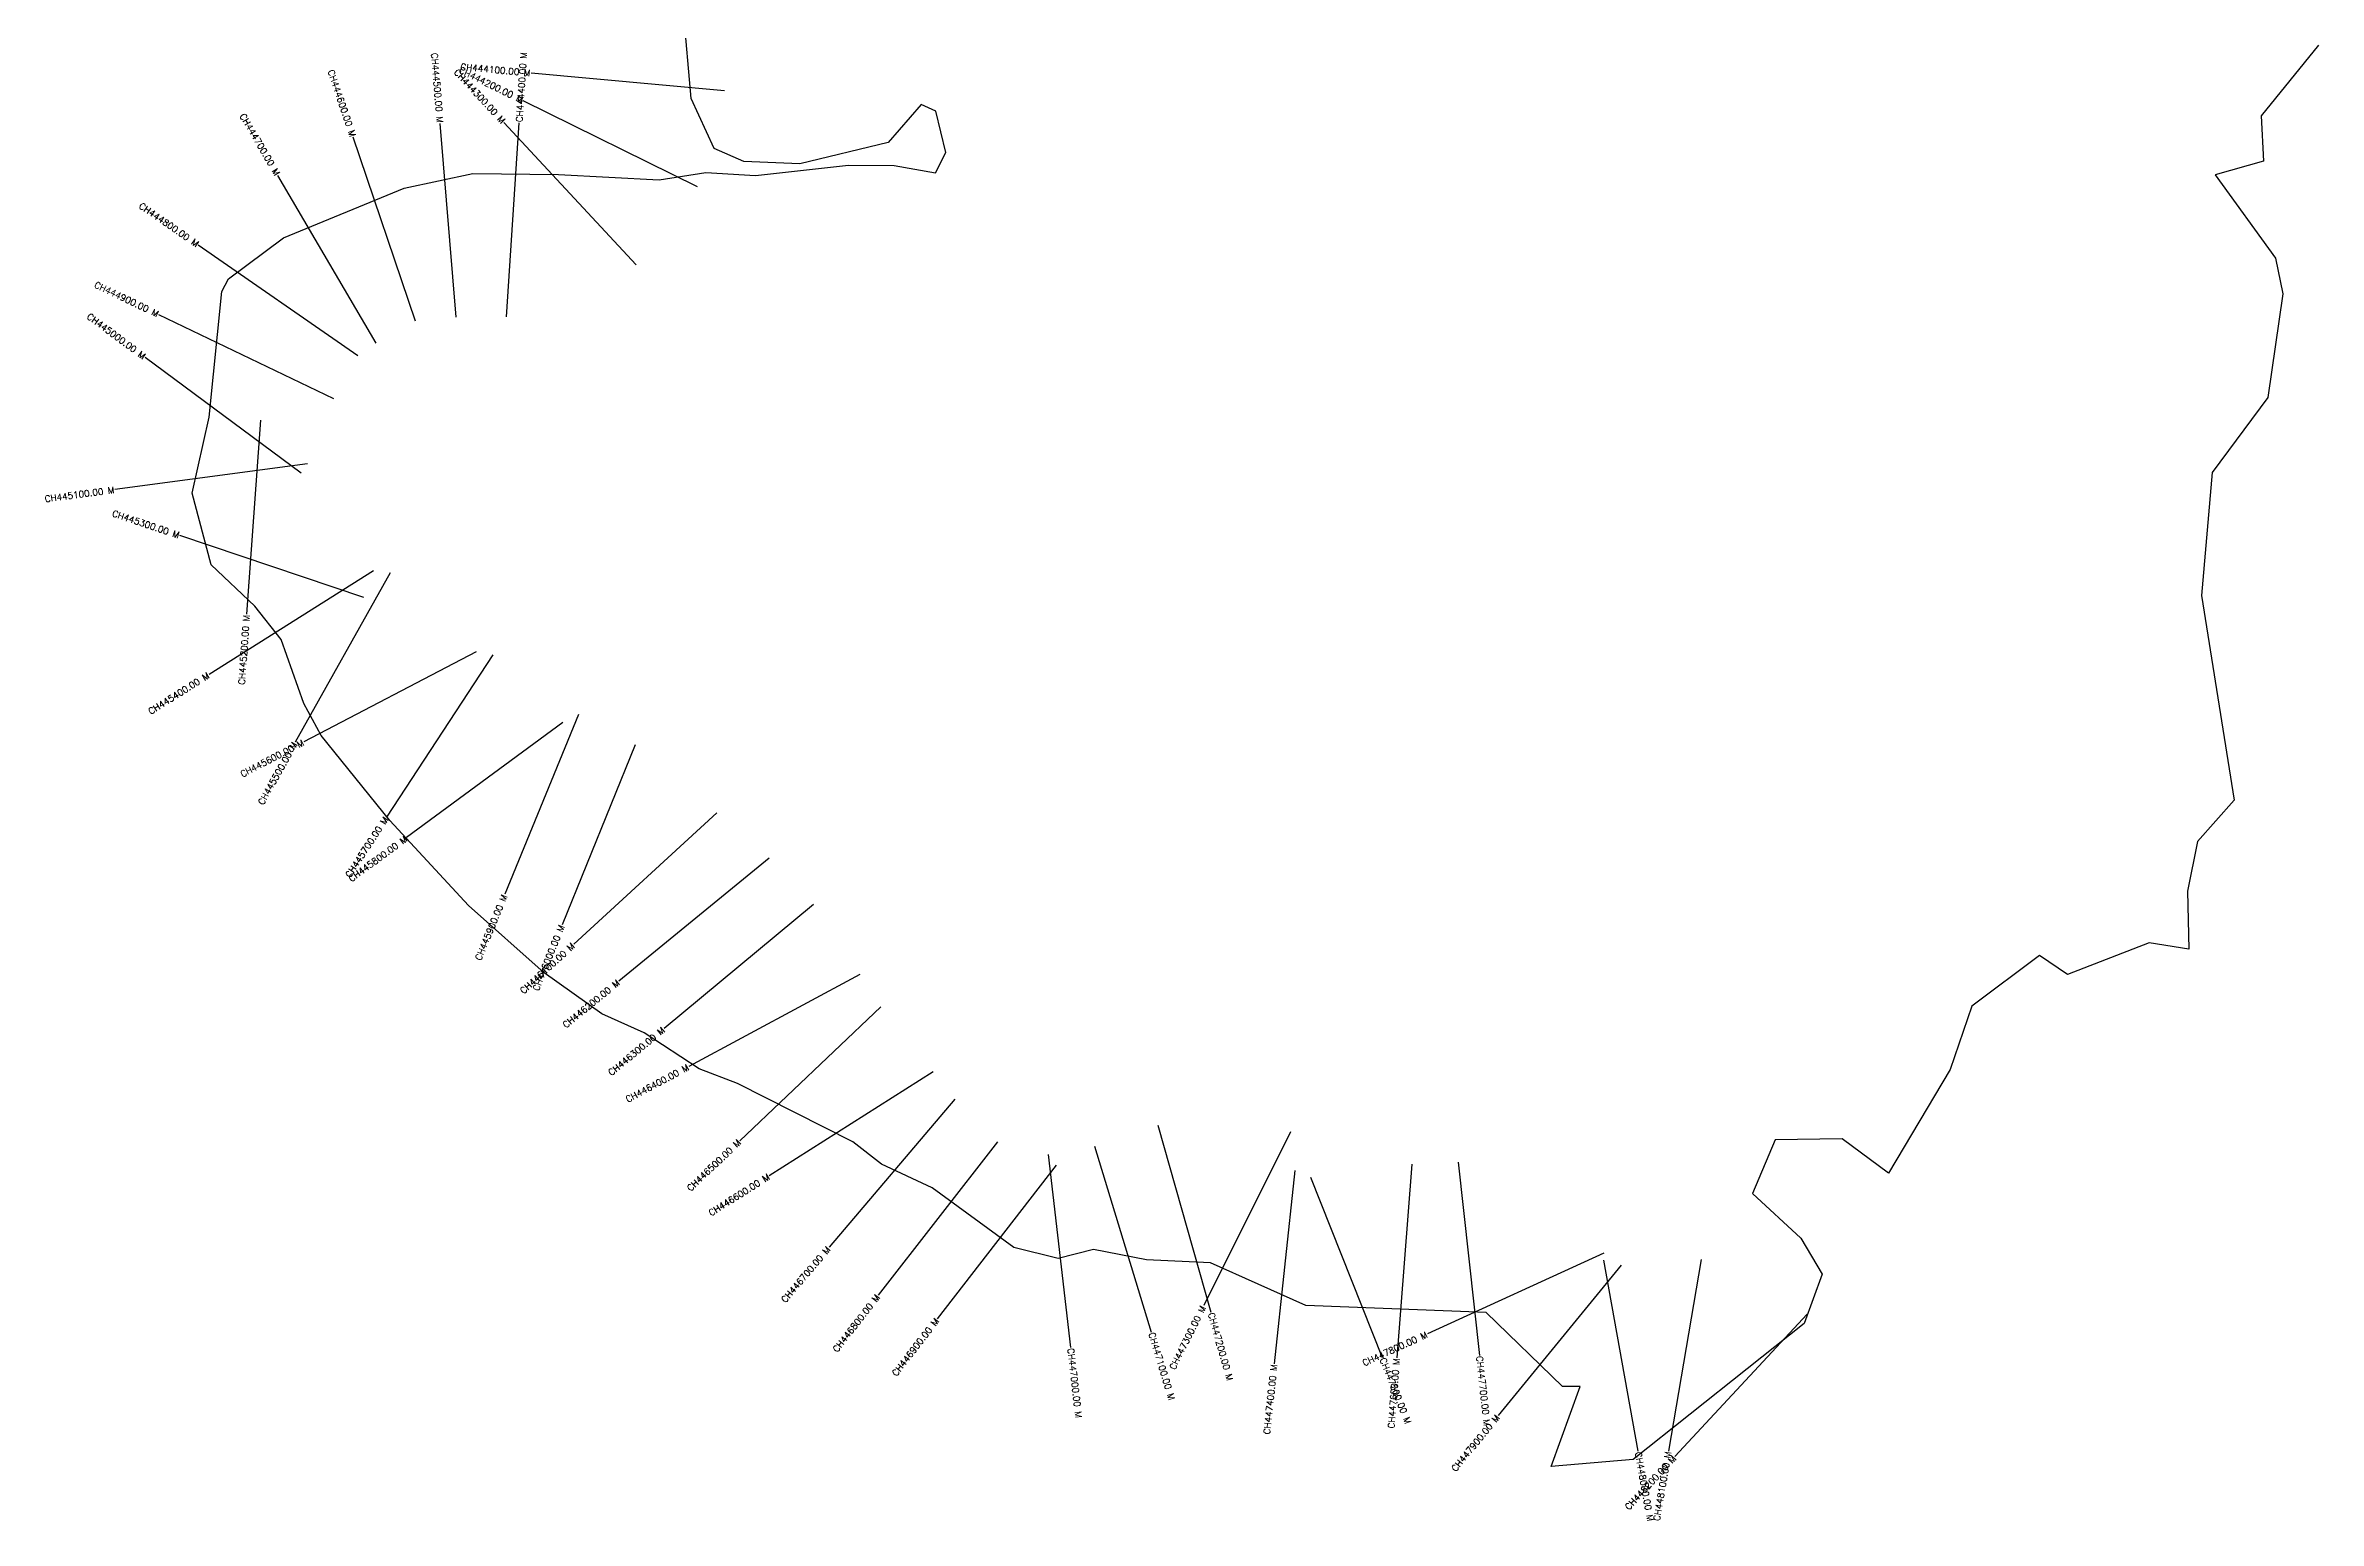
# Model space of a CAD drawing. Header units: metres. Extents: x 310041 to 314003, y 1915291 to 1919706.
# Drawn here: x 310492 to 314003, y 1915291 to 1917568 of the extents above; entities that cross this region are included whole.
import ezdxf
from ezdxf.enums import TextEntityAlignment as Align

# ---------------------------------------------------------------- set-up
doc = ezdxf.new("R2010")
doc.units = ezdxf.units.M
for name, color, linetype in [('CS', 134, 'Continuous'), ('CSMark', 6, 'Continuous'), ('village', 3, 'Continuous')]:
    doc.layers.add(name, color=color, linetype=linetype)
doc.styles.get("Standard").update_dxf_attribs({"font": 'simplex.shx'})

msp = doc.modelspace()

# ---------------------------------------------------------------- linework, layer by layer
at = {"layer": 'CS'}
for p, q in [((311540.9, 1917498.5), (311242.2, 1917525.8)), ((311499.1, 1917350.3), (311230.1, 1917483)), ((311126.8, 1917149), (311101.9, 1917448)), ((311404.6, 1917229.8), (311200.4, 1917449.5)), ((311204.5, 1917149.6), (311223.8, 1917449)), ((311063.5, 1917142.5), (310967.6, 1917426.8)), ((311003.1, 1917109), (310851.3, 1917367.8)), ((310974.8, 1917089.3), (310728.2, 1917260.1)), ((310937.7, 1917022.9), (310667.2, 1917152.6)), ((310886.9, 1916908), (310645.9, 1917086.7)), ((310824.2, 1916989.6), (310802.8, 1916690.3)), ((310896.8, 1916922.2), (310599.5, 1916882.6)), ((310983.9, 1916716), (310699.5, 1916811.6)), ((310998.7, 1916757.2), (310744.8, 1916597.3)), ((311024.5, 1916754.2), (310877.8, 1916492.5)), ((311157.2, 1916631.9), (310891.2, 1916493.1)), ((311183.2, 1916627.5), (311018.7, 1916376.6)), ((311291.5, 1916523.2), (311050, 1916345.2)), ((311315.4, 1916535.3), (311201.7, 1916257.7)), ((311403.1, 1916488.7), (311290.2, 1916210.8)), ((311529.1, 1916383.7), (311308.1, 1916180.8)), ((311610.2, 1916313.3), (311377.9, 1916123.5)), ((311678.5, 1916241.9), (311447.6, 1916050.4)), ((311750, 1916133.8), (311485.8, 1915991.8)), ((311782.4, 1916083.7), (311564.7, 1915877.2)), ((311863.6, 1915983.8), (311610.2, 1915823.1)), ((311896.9, 1915941.1), (311702.5, 1915712.7)), ((312210.5, 1915901), (312292.3, 1915612.3)), ((312415.4, 1915890.9), (312281.3, 1915622.5)), ((311963, 1915875.6), (311778.6, 1915638.9)), ((312041.1, 1915855.9), (312075.7, 1915557.9)), ((312112.8, 1915868.7), (312200.4, 1915581.7)), ((312053.3, 1915839.6), (311869.8, 1915602.2)), ((312422.3, 1915831), (312390.2, 1915532.7)), ((312446.4, 1915821.1), (312557.1, 1915542.3)), ((312603, 1915841), (312579.4, 1915542)), ((312674.5, 1915843.9), (312707.2, 1915545.7)), ((312899.5, 1915703.7), (312626.8, 1915578.8)), ((312926.4, 1915685), (312736.2, 1915453)), ((312898.8, 1915692.8), (312952.1, 1915397.6)), ((313049.8, 1915693.7), (312999.1, 1915398)), ((313213.3, 1915609.2), (313009.1, 1915389.5))]:
    msp.add_line(p, q, dxfattribs=at)
at = {"layer": 'village', "color": 3, "true_color": 0x00ff00}
msp.add_polyline3d([(314003.4, 1917568.7, 0), (313915, 1917459.7, 0), (313918.5, 1917390, 0), (313843.9, 1917368.9, 0), (313936.8, 1917239.9, 0), (313948.4, 1917185.1, 0), (313925.1, 1917024.7, 0), (313839, 1916909, 0), (313822.8, 1916718.9, 0), (313873.3, 1916402.9, 0), (313816.7, 1916339.3, 0), (313801, 1916262.3, 0), (313803.2, 1916172.8, 0), (313741.8, 1916182.8, 0), (313615.5, 1916134, 0), (313572.6, 1916163, 0), (313468, 1916084.9, 0), (313434.3, 1915987.3, 0), (313339.3, 1915826.9, 0), (313267.5, 1915880.1, 0), (313164.2, 1915878.3, 0), (313129.1, 1915795.7, 0), (313203.7, 1915726.9, 0), (313236.9, 1915671.3, 0), (313208.8, 1915594.7, 0), (312944.5, 1915385, 0), (312818.2, 1915373.9, 0), (312862.8, 1915497.9, 0), (312835.8, 1915497.4, 0), (312717.4, 1915612.1, 0), (312439.3, 1915622.6, 0), (312291.8, 1915688.8, 0), (312193.1, 1915693.1, 0), (312110.9, 1915709.1, 0), (312056.6, 1915695.3, 0), (311988, 1915712.2, 0), (311861.7, 1915804.2, 0), (311783.5, 1915841.1, 0), (311739.1, 1915875.3, 0), (311560.9, 1915965.5, 0), (311501.9, 1915988, 0), (311416.8, 1916044, 0), (311351.5, 1916073.3, 0), (311262.5, 1916136.2, 0), (311145.7, 1916240.5, 0), (311024.3, 1916371.7, 0), (310918.2, 1916502.8, 0), (310891, 1916552.5, 0), (310856.2, 1916651.2, 0), (310815.4, 1916702.8, 0), (310748.2, 1916766.7, 0), (310718.6, 1916876.9, 0), (310744.8, 1916994.4, 0), (310764.8, 1917188.4, 0), (310774.7, 1917207.9, 0), (310859.8, 1917271.3, 0), (311046.2, 1917348, 0), (311152.1, 1917370.6, 0), (311284.4, 1917369.4, 0), (311440.1, 1917361.2, 0), (311512, 1917372.5, 0), (311588.8, 1917367.8, 0), (311732.7, 1917383.4, 0), (311803.3, 1917383.3, 0), (311867.2, 1917371.6, 0), (311883, 1917403.2, 0), (311867.4, 1917467.2, 0), (311845.1, 1917477.3, 0), (311793.7, 1917418.8, 0), (311657.5, 1917385.8, 0), (311570.9, 1917389.5, 0), (311525.1, 1917409.4, 0), (311489.4, 1917486.4, 0), (311477.7, 1917621.5, 0)], dxfattribs=at)

# ---------------------------------------------------------------- texts
at = {"layer": 'CSMark'}
for s, rotation, p in [('CH444500.00 M', 274.7544, (311101.8, 1917449)), ('CH444100.00 M', 354.7819, (311241.2, 1917525.9)), ('CH444600.00 M', 288.6314, (310967.3, 1917427.7)), ('CH444300.00 M', 312.9126, (311199.7, 1917450.3)), ('CH444200.00 M', 333.7542, (311229.2, 1917483.5)), ('CH444700.00 M', 300.3964, (310850.8, 1917368.7)), ('CH444800.00 M', 325.3037, (310727.4, 1917260.7)), ('CH444900.00 M', 334.3794, (310666.3, 1917153.1)), ('CH445000.00 M', 323.4399, (310645.1, 1917087.2)), ('CH445100.00 M', 7.5995, (310598.5, 1916882.4)), ('CH445300.00 M', 341.4279, (310698.6, 1916811.9)), ('CH445200.00 M', 85.9173, (310802.8, 1916689.3)), ('CH445400.00 M', 32.2126, (310744, 1916596.8)), ('CH445600.00 M', 27.5566, (310890.3, 1916492.6)), ('CH445500.00 M', 60.723, (310877.3, 1916491.6)), ('CH445700.00 M', 56.7609, (311018.2, 1916375.8)), ('CH445800.00 M', 36.4008, (311049.2, 1916344.6)), ('CH445900.00 M', 67.7167, (311201.3, 1916256.8)), ('CH446000.00 M', 67.8939, (311289.8, 1916209.8)), ('CH446100.00 M', 42.5588, (311307.4, 1916180.1)), ('CH446200.00 M', 39.2436, (311377.1, 1916122.9)), ('CH446300.00 M', 39.6608, (311446.8, 1916049.8)), ('CH446400.00 M', 28.248, (311484.9, 1915991.4)), ('CH446500.00 M', 43.4806, (311564, 1915876.5)), ('CH446600.00 M', 32.3875, (311609.4, 1915822.6)), ('CH446700.00 M', 49.598, (311701.8, 1915711.9)), ('CH446800.00 M', 52.0727, (311778, 1915638.1)), ('CH447300.00 M', 63.4492, (312280.8, 1915621.6)), ('CH446900.00 M', 52.302, (311869.2, 1915601.4)), ('CH447800.00 M', 24.6132, (312625.9, 1915578.4)), ('CH447600.00 M', 85.4772, (312579.3, 1915541)), ('CH447400.00 M', 83.8706, (312390.1, 1915531.7)), ('CH447900.00 M', 50.6546, (312735.6, 1915452.3)), ('CH448100.00 M', 80.2782, (312999, 1915397)), ('CH448200.00 M', 47.0873, (313008.4, 1915388.8))]:
    msp.add_text(s, height=10, rotation=rotation, dxfattribs=at).set_placement(p, align=Align.MIDDLE_RIGHT)
for s, rotation, p in [('CH444400.00 M', 86.3107, (311223.9, 1917450)), ('CH447200.00 M', 285.8288, (312292.6, 1915611.4)), ('CH447100.00 M', 286.9706, (312200.7, 1915580.8)), ('CH447000.00 M', 276.6225, (312075.8, 1915556.9)), ('CH447500.00 M', 291.6545, (312557.5, 1915541.4)), ('CH447700.00 M', 276.2682, (312707.3, 1915544.7)), ('CH448000.00 M', 280.2417, (312952.3, 1915396.6))]:
    msp.add_text(s, height=10, rotation=rotation, dxfattribs=at).set_placement(p, align=Align.MIDDLE_LEFT)

doc.saveas('drawing.dxf')
